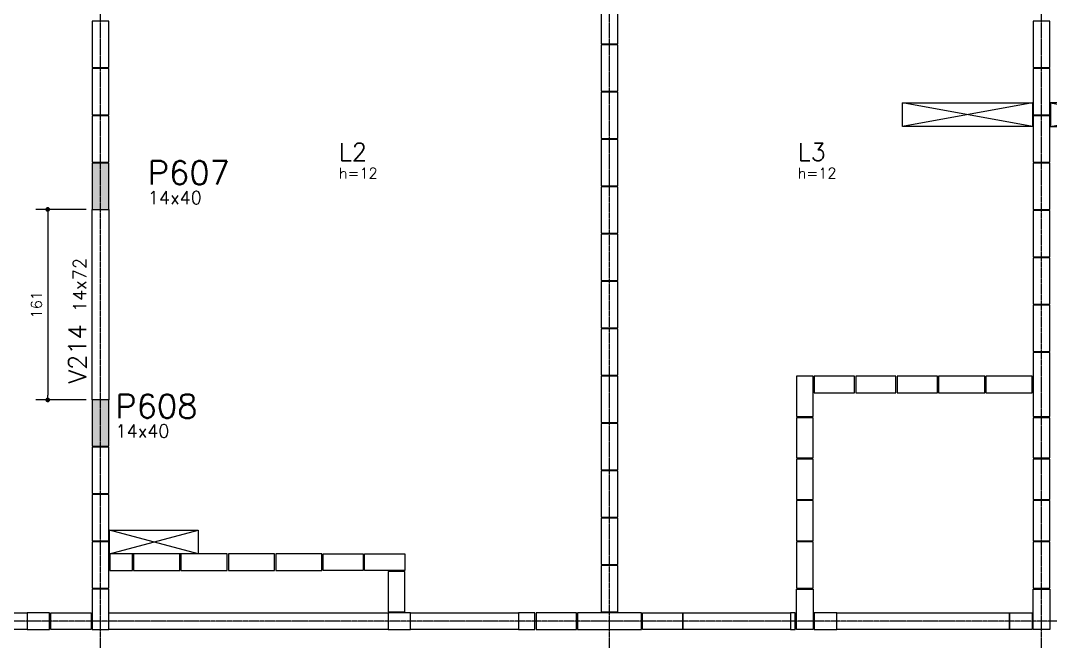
# Model space of a CAD drawing. Extents: x -856 to 20282, y 14720 to 28231.
# Drawn here: x 17952 to 18822, y 24378 to 24903 of the extents above; entities that cross this region are included whole.
import ezdxf

# ---------------------------------------------------------------- set-up
doc = ezdxf.new("R2010")
doc.units = 0
doc.linetypes.add('AXES', pattern=[0.54, 0.3, -0.08, 0.08, -0.08])
doc.layers.get('0').update_dxf_attribs({"linetype": 'CONTINUOUS'})
doc.layers.get('Defpoints').update_dxf_attribs({"linetype": 'CONTINUOUS'})
for name, color, linetype in [('COTA', 1, 'CONTINUOUS'), ('EIXOS', 1, 'AXES'), ('H2', 252, 'CONTINUOUS'), ('L-D', 2, 'CONTINUOUS'), ('L-N', 4, 'CONTINUOUS'), ('P-D', 2, 'CONTINUOUS'), ('P-M', 5, 'CONTINUOUS'), ('PENA_1', 1, 'CONTINUOUS'), ('PENA_3', 3, 'CONTINUOUS'), ('PIL-N', 4, 'CONTINUOUS'), ('VIG-D', 2, 'CONTINUOUS'), ('VIG-N', 4, 'CONTINUOUS')]:
    doc.layers.add(name, color=color, linetype=linetype)
doc.styles.add('COTA', font='romans.shx')
doc.styles.get("Standard").update_dxf_attribs({"font": 'ROMANS.SHX'})
doc.styles.add('Texto1', font='romans.shx', dxfattribs={"height": 9})
doc.dimstyles.new('forma', dxfattribs={"dimscale": 5, "dimtxt": 1.8, "dimasz": 0.8, "dimexe": 2, "dimexo": 1, "dimgap": 1, "dimtad": 1, "dimdec": 1, "dimzin": 9, "dimdsep": 46, "dimtxsty": 'COTA', "dimblk1": 'DOT', "dimblk2": 'DOT', "dimsah": 1, "dimcen": 0, "dimdle": 1, "dimclrd": 256, "dimclre": 256, "dimclrt": 2, "dimadec": 0, "dimazin": 0, "dimtfac": 1, "dimtdec": 0, "dimtmove": 0, "dimatfit": 3, "dimfxl": 1, "dimtolj": 1, "dimtzin": 0, "dimarcsym": 0})

# ---------------------------------------------------------------- blocks, each defined once
blk = doc.blocks.new('_Dot')
at = {"color": 0, "linetype": 'ByBlock', "lineweight": -2}
blk.add_line((-0.5, 0), (-1, 0), dxfattribs=at)
at = {"color": 0, "linetype": 'ByBlock', "const_width": 0.5}
blk.add_lwpolyline([(-0.25, 0, 1), (0.25, 0, 1)], format="xyb", close=True, dxfattribs=at)
blk = doc.blocks.new('*D714')
at = {"layer": 'COTA', "lineweight": -2, "transparency": 16777216}
for p, q in [((18007.43, 24743.13), (17964.83, 24743.13)), ((17974.83, 24739.13), (17974.83, 24586.13)), ((18007.43, 24582.13), (17964.83, 24582.13))]:
    blk.add_line(p, q, dxfattribs=at)
at = {"layer": 'Defpoints', "color": 0, "transparency": 16777216}
for p in [(18012.43, 24743.13), (17974.83, 24582.13), (18012.43, 24582.13)]:
    blk.add_point(p, dxfattribs=at)
at = {"layer": 'COTA', "lineweight": -2, "transparency": 16777216, "xscale": 4, "yscale": 4, "zscale": 4}
for p, rotation in [((17974.83, 24743.13), 90), ((17974.83, 24582.13), 270)]:
    blk.add_blockref('_Dot', p, dxfattribs=dict(at, rotation=rotation))
at = {"layer": 'COTA', "color": 2, "transparency": 16777216, "insert": (17965.33, 24662.63), "char_height": 9, "attachment_point": 5, "rotation": 90, "style": 'COTA'}
blk.add_mtext('\\A1;161 ', dxfattribs=at)
blk = doc.blocks.new('A$Cf9bf1722')
for points in [[(1084.5, -159), (1194.5, -159), (1194.5, -179), (1084.5, -179)], [(1319.5, -159), (1209.5, -159), (1209.5, -179), (1319.5, -179)], [(414.5, -520), (489.5, -520), (489.5, -540), (414.5, -540)]]:
    blk.add_lwpolyline(points, close=True)
at = {"layer": 'PENA_1'}
for p, q in [((1194.5, -159), (1084.5, -179)), ((1194.5, -179), (1084.5, -159)), ((1209.5, -159), (1319.5, -179)), ((1209.5, -179), (1319.5, -159)), ((489.5, -540), (414.5, -520)), ((414.5, -540), (489.5, -520))]:
    blk.add_line(p, q, dxfattribs=at)

msp = doc.modelspace()

# ---------------------------------------------------------------- hatches: boundary and pattern name
at = {"layer": 'H2'}
for points in [[(18012.43, 24743.13), (18026.43, 24743.13), (18026.43, 24782.13), (18012.43, 24782.13)], [(18012.43, 24543.13), (18026.43, 24543.13), (18026.43, 24582.13), (18012.43, 24582.13)]]:
    msp.add_hatch(color=256, dxfattribs=at).paths.add_polyline_path(points)

# ---------------------------------------------------------------- linework, layer by layer
for points in [[(18442.43, 24922.13), (18442.43, 24883.13), (18456.43, 24883.13), (18456.43, 24922.13), (18442.43, 24922.13)], [(18012.43, 24902.13), (18012.43, 24863.13), (18026.43, 24863.13), (18026.43, 24902.13), (18012.43, 24902.13)], [(18807.43, 24902.13), (18807.43, 24863.13), (18821.43, 24863.13), (18821.43, 24902.13), (18807.43, 24902.13)], [(18442.43, 24882.13), (18442.43, 24843.13), (18456.43, 24843.13), (18456.43, 24882.13), (18442.43, 24882.13)], [(18012.43, 24862.13), (18012.43, 24823.13), (18026.43, 24823.13), (18026.43, 24862.13), (18012.43, 24862.13)], [(18807.43, 24862.13), (18807.43, 24823.13), (18821.43, 24823.13), (18821.43, 24862.13), (18807.43, 24862.13)], [(18442.43, 24842.13), (18442.43, 24803.13), (18456.43, 24803.13), (18456.43, 24842.13), (18442.43, 24842.13)], [(18012.43, 24822.13), (18012.43, 24783.13), (18026.43, 24783.13), (18026.43, 24822.13), (18012.43, 24822.13)], [(18807.43, 24822.13), (18807.43, 24783.13), (18821.43, 24783.13), (18821.43, 24822.13), (18807.43, 24822.13)], [(18442.43, 24802.13), (18442.43, 24763.13), (18456.43, 24763.13), (18456.43, 24802.13), (18442.43, 24802.13)], [(18807.43, 24782.13), (18807.43, 24743.13), (18821.43, 24743.13), (18821.43, 24782.13), (18807.43, 24782.13)], [(18442.43, 24762.13), (18442.43, 24723.13), (18456.43, 24723.13), (18456.43, 24762.13), (18442.43, 24762.13)], [(18807.43, 24742.13), (18807.43, 24703.13), (18821.43, 24703.13), (18821.43, 24742.13), (18807.43, 24742.13)], [(18442.43, 24722.13), (18442.43, 24683.13), (18456.43, 24683.13), (18456.43, 24722.13), (18442.43, 24722.13)], [(18807.43, 24702.13), (18807.43, 24663.13), (18821.43, 24663.13), (18821.43, 24702.13), (18807.43, 24702.13)], [(18442.43, 24682.13), (18442.43, 24643.13), (18456.43, 24643.13), (18456.43, 24682.13), (18442.43, 24682.13)], [(18807.43, 24662.13), (18807.43, 24623.13), (18821.43, 24623.13), (18821.43, 24662.13), (18807.43, 24662.13)], [(18442.43, 24642.13), (18442.43, 24603.13), (18456.43, 24603.13), (18456.43, 24642.13), (18442.43, 24642.13)], [(18807.43, 24622.13), (18807.43, 24568.13), (18821.43, 24568.13), (18821.43, 24622.13), (18807.43, 24622.13)], [(18442.43, 24602.13), (18442.43, 24563.13), (18456.43, 24563.13), (18456.43, 24602.13), (18442.43, 24602.13)], [(18607.43, 24602.13), (18607.43, 24568.13), (18621.43, 24568.13), (18621.43, 24602.13), (18607.43, 24602.13)], [(18656.43, 24602.13), (18622.43, 24602.13), (18622.43, 24588.13), (18656.43, 24588.13), (18656.43, 24602.13)], [(18691.43, 24602.13), (18657.43, 24602.13), (18657.43, 24588.13), (18691.43, 24588.13), (18691.43, 24602.13)], [(18726.43, 24602.13), (18692.43, 24602.13), (18692.43, 24588.13), (18726.43, 24588.13), (18726.43, 24602.13)], [(18727.43, 24588.13), (18766.43, 24588.13), (18766.43, 24602.13), (18727.43, 24602.13), (18727.43, 24588.13)], [(18767.43, 24588.13), (18806.43, 24588.13), (18806.43, 24602.13), (18767.43, 24602.13), (18767.43, 24588.13)], [(18442.43, 24562.13), (18442.43, 24523.13), (18456.43, 24523.13), (18456.43, 24562.13), (18442.43, 24562.13)], [(18607.43, 24567.13), (18607.43, 24533.13), (18621.43, 24533.13), (18621.43, 24567.13), (18607.43, 24567.13)], [(18807.43, 24567.13), (18807.43, 24533.13), (18821.43, 24533.13), (18821.43, 24567.13), (18807.43, 24567.13)], [(18012.43, 24542.13), (18012.43, 24503.13), (18026.43, 24503.13), (18026.43, 24542.13), (18012.43, 24542.13)], [(18607.43, 24532.13), (18607.43, 24498.13), (18621.43, 24498.13), (18621.43, 24532.13), (18607.43, 24532.13)], [(18807.43, 24532.13), (18807.43, 24498.13), (18821.43, 24498.13), (18821.43, 24532.13), (18807.43, 24532.13)], [(18442.43, 24522.13), (18442.43, 24483.13), (18456.43, 24483.13), (18456.43, 24522.13), (18442.43, 24522.13)], [(18012.43, 24502.13), (18012.43, 24463.13), (18026.43, 24463.13), (18026.43, 24502.13), (18012.43, 24502.13)], [(18607.43, 24497.13), (18607.43, 24463.13), (18621.43, 24463.13), (18621.43, 24497.13), (18607.43, 24497.13)], [(18807.43, 24497.13), (18807.43, 24463.13), (18821.43, 24463.13), (18821.43, 24497.13), (18807.43, 24497.13)], [(18442.43, 24482.13), (18442.43, 24443.13), (18456.43, 24443.13), (18456.43, 24482.13), (18442.43, 24482.13)], [(18012.43, 24462.13), (18012.43, 24423.13), (18026.43, 24423.13), (18026.43, 24462.13), (18012.43, 24462.13)], [(18607.43, 24462.13), (18607.43, 24423.13), (18621.43, 24423.13), (18621.43, 24462.13), (18607.43, 24462.13)], [(18807.43, 24462.13), (18807.43, 24423.13), (18821.43, 24423.13), (18821.43, 24462.13), (18807.43, 24462.13)], [(18046.43, 24452.13), (18027.43, 24452.13), (18027.43, 24438.13), (18046.43, 24438.13), (18046.43, 24452.13)], [(18047.43, 24438.13), (18086.43, 24438.13), (18086.43, 24452.13), (18047.43, 24452.13), (18047.43, 24438.13)], [(18087.43, 24438.13), (18126.43, 24438.13), (18126.43, 24452.13), (18087.43, 24452.13), (18087.43, 24438.13)], [(18127.43, 24438.13), (18166.43, 24438.13), (18166.43, 24452.13), (18127.43, 24452.13), (18127.43, 24438.13)], [(18167.43, 24438.13), (18206.43, 24438.13), (18206.43, 24452.13), (18167.43, 24452.13), (18167.43, 24438.13)], [(18241.43, 24438.13), (18207.43, 24438.13), (18207.43, 24452.13), (18241.43, 24452.13), (18241.43, 24438.13)], [(18276.43, 24438.13), (18242.43, 24438.13), (18242.43, 24452.13), (18276.43, 24452.13), (18276.43, 24438.13)], [(18442.43, 24442.13), (18442.43, 24403.13), (18456.43, 24403.13), (18456.43, 24442.13), (18442.43, 24442.13)], [(18276.43, 24403.13), (18276.43, 24437.13), (18262.43, 24437.13), (18262.43, 24403.13), (18276.43, 24403.13)], [(18026.43, 24388.13), (18026.43, 24422.13), (18012.43, 24422.13), (18012.43, 24388.13), (18026.43, 24388.13)], [(18607.43, 24388.13), (18607.43, 24422.13), (18621.43, 24422.13), (18621.43, 24388.13), (18607.43, 24388.13)], [(18807.43, 24388.13), (18807.43, 24422.13), (18821.43, 24422.13), (18821.43, 24388.13), (18807.43, 24388.13)], [(17957.43, 24388.13), (17976.43, 24388.13), (17976.43, 24402.13), (17957.43, 24402.13), (17957.43, 24388.13)], [(17977.43, 24402.13), (18011.43, 24402.13), (18011.43, 24388.13), (17977.43, 24388.13), (17977.43, 24402.13)], [(18281.43, 24402.13), (18262.43, 24402.13), (18262.43, 24388.13), (18281.43, 24388.13), (18281.43, 24402.13)], [(18372.43, 24388.13), (18386.43, 24388.13), (18386.43, 24402.13), (18372.43, 24402.13), (18372.43, 24388.13)], [(18421.43, 24402.13), (18387.43, 24402.13), (18387.43, 24388.13), (18421.43, 24388.13), (18421.43, 24402.13)], [(18476.43, 24402.13), (18422.43, 24402.13), (18422.43, 24388.13), (18476.43, 24388.13), (18476.43, 24402.13)], [(18477.43, 24402.13), (18511.43, 24402.13), (18511.43, 24388.13), (18477.43, 24388.13), (18477.43, 24402.13)], [(18602.43, 24388.13), (18606.43, 24388.13), (18606.43, 24402.13), (18602.43, 24402.13), (18602.43, 24388.13)], [(18641.43, 24402.13), (18622.43, 24402.13), (18622.43, 24388.13), (18641.43, 24388.13), (18641.43, 24402.13)], [(18787.43, 24402.13), (18806.43, 24402.13), (18806.43, 24388.13), (18787.43, 24388.13), (18787.43, 24402.13)]]:
    msp.add_lwpolyline(points)
for points in [[(17866.43, 24402.13), (17957.43, 24402.13), (17957.43, 24388.13), (17866.43, 24388.13)], [(18026.43, 24402.13), (18262.43, 24402.13), (18262.43, 24388.13), (18026.43, 24388.13)], [(18281.43, 24402.13), (18372.43, 24402.13), (18372.43, 24388.13), (18281.43, 24388.13)], [(18511.43, 24402.13), (18602.43, 24402.13), (18602.43, 24388.13), (18511.43, 24388.13)], [(18641.43, 24402.13), (18787.43, 24402.13), (18787.43, 24388.13), (18641.43, 24388.13)]]:
    msp.add_lwpolyline(points, close=True)
at = {"layer": 'EIXOS', "color": 244, "true_color": 0x991b1e}
for p, q in [((18019.43, 23590.17), (18019.43, 25310.84)), ((18449.43, 23590.17), (18449.43, 25310.84)), ((18814.43, 23590.17), (18814.43, 25310.84)), ((20111.72, 24395.13), (17254.15, 24395.13))]:
    msp.add_line(p, q, dxfattribs=at)
at = {"layer": 'P-M', "linetype": 'Continuous'}
for points in [[(18012.43, 24743.13), (18026.43, 24743.13), (18026.43, 24782.13), (18012.43, 24782.13), (18012.43, 24743.13)], [(18012.43, 24543.13), (18026.43, 24543.13), (18026.43, 24582.13), (18012.43, 24582.13), (18012.43, 24543.13)]]:
    msp.add_lwpolyline(points, dxfattribs=at)
at = {"layer": 'PENA_3'}
for p, q in [((18012.43, 24582.13), (18012.43, 24743.13)), ((18026.43, 24743.13), (18026.43, 24582.13))]:
    msp.add_line(p, q, dxfattribs=at)

# ---------------------------------------------------------------- block references
msp.add_blockref('A$Cf9bf1722', (17612.43, 24992.13))

# ---------------------------------------------------------------- texts
at = {"layer": 'L-D', "style": 'Texto1'}
for p in [(18220.78, 24769.14), (18608.45, 24769.14)]:
    msp.add_text('h=12', height=9, dxfattribs=at).set_placement(p)
at = {"layer": 'L-N'}
for s, p in [('L2', (18220.78, 24784.14)), ('L3', (18608.45, 24784.14))]:
    msp.add_text(s, height=15, dxfattribs=at).set_placement(p)
at = {"layer": 'P-D', "linetype": 'Continuous'}
for p in [(18059.34, 24747.6), (18031.97, 24550.32)]:
    msp.add_text('14x40', height=11, dxfattribs=at).set_placement(p)
at = {"layer": 'PIL-N', "linetype": 'Continuous'}
for s, p in [('P607', (18059.34, 24764.1)), ('P608', (18031.97, 24566.82))]:
    msp.add_text(s, height=20, dxfattribs=at).set_placement(p)
at = {"layer": 'VIG-D', "linetype": 'Continuous'}
msp.add_text('14x72', height=11, rotation=90, dxfattribs=at).set_placement((18007.36, 24656.38))
at = {"layer": 'VIG-N', "linetype": 'Continuous'}
msp.add_text('V214', height=15, rotation=90, dxfattribs=at).set_placement((18007.36, 24595.95))

# ---------------------------------------------------------------- dimensions: what is measured, and where the dimension line sits
at = {"layer": 'COTA'}
dim = msp.add_linear_dim(base=(17974.83, 24582.13), p1=(18012.43, 24743.13), p2=(18012.43, 24582.13), angle=90, dimstyle='forma', override={"dimpost": ' '}, dxfattribs=at)
dim.commit()
dim.dimension.update_dxf_attribs({"geometry": '*D714', "text_midpoint": (17965.33, 24662.63)})

doc.saveas('drawing.dxf')
